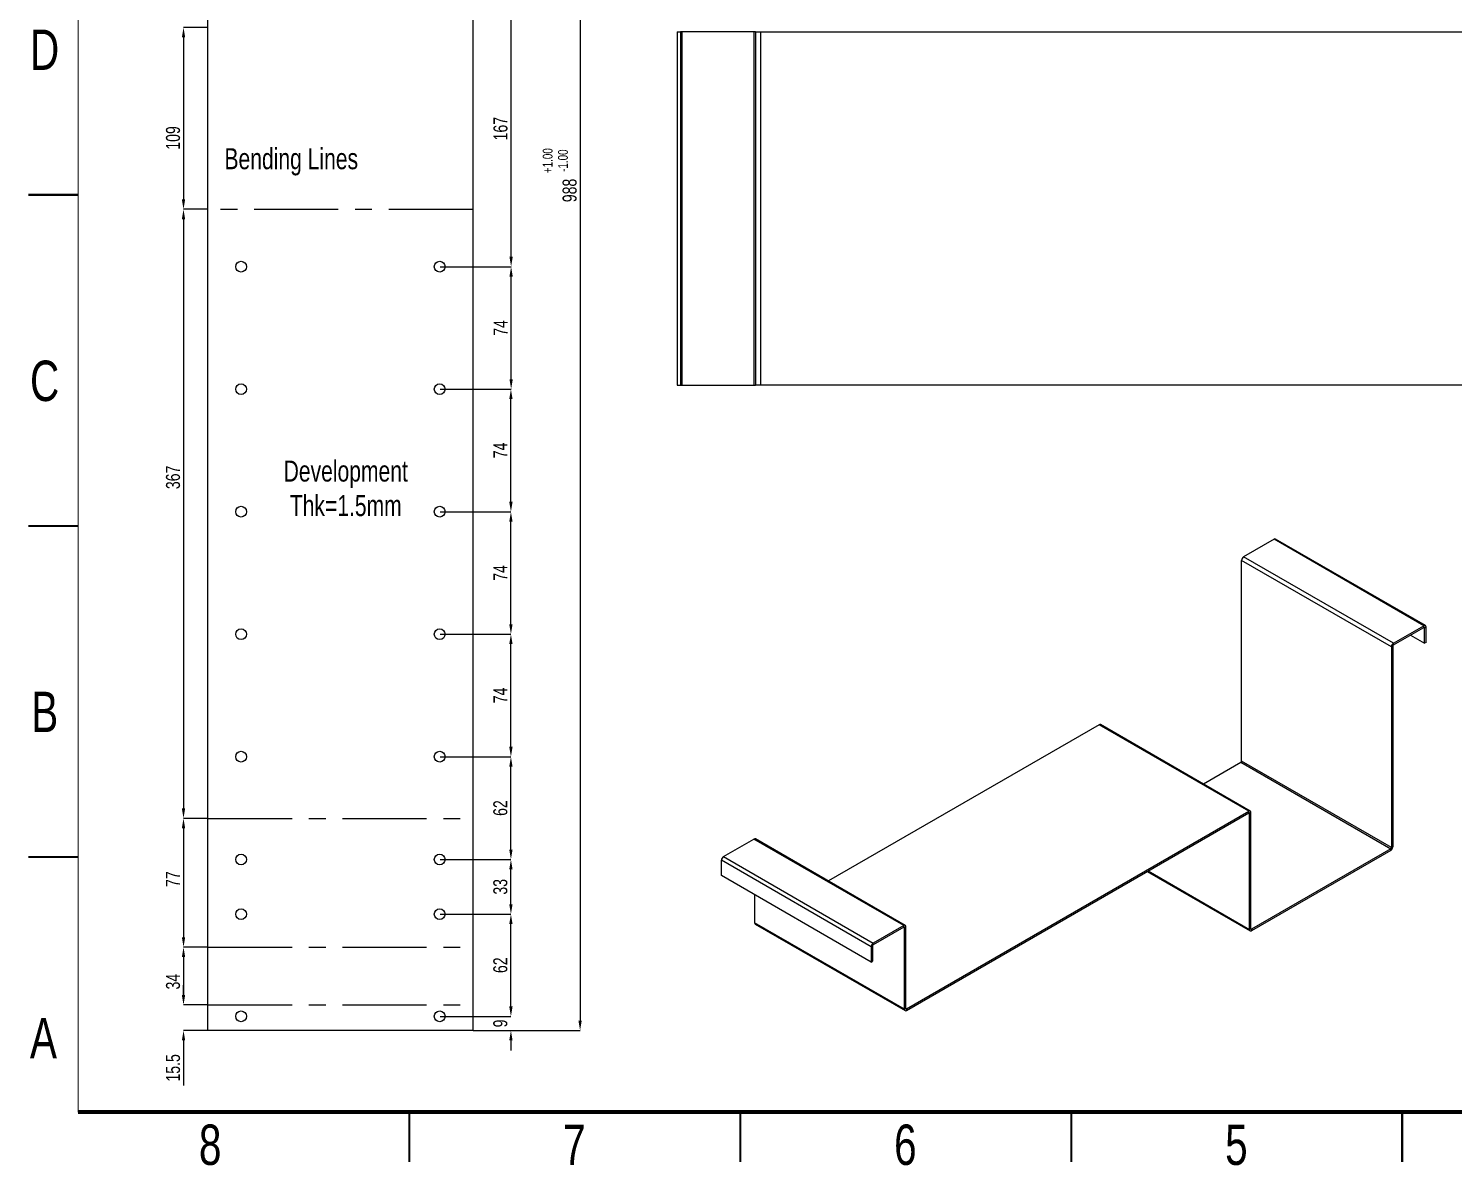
# Model space of a CAD drawing. Header units: millimetres. Extents: x 1147 to 1562, y 454 to 747.
# Drawn here: x 1146.9 to 1362.1, y 453.8 to 625.5 of the extents above; entities that cross this region are included whole.
import ezdxf

# ---------------------------------------------------------------- set-up
doc = ezdxf.new("R2010")
doc.units = ezdxf.units.MM
doc.linetypes.add('CENTERX2', pattern=[20.32, 12.7, -2.54, 2.54, -2.54])
doc.styles.add('SLDTEXTSTYLE0', font='TXT', dxfattribs={"width": 0.75})
doc.dimstyles.new('SLDDIMSTYLE32', dxfattribs={"dimtxt": 2.116667, "dimasz": 1.5, "dimexe": 0, "dimexo": 0.0625, "dimgap": 0.529167, "dimtad": 1, "dimdec": 0, "dimlfac": 4, "dimrnd": 1e-09, "dimzin": 12, "dimdsep": 46, "dimtxsty": 'SLDTEXTSTYLE0', "dimsah": 1, "dimcen": 0.09, "dimadec": 0, "dimazin": 3, "dimtfac": 1, "dimtdec": 0, "dimtofl": 0, "dimtmove": 0, "dimatfit": 3, "dimfxl": 1, "dimfrac": 2, "dimtolj": 1, "dimtzin": 12, "dimarcsym": 0})
doc.dimstyles.new('SLDDIMSTYLE33', dxfattribs={"dimtxt": 2.116667, "dimasz": 1.5, "dimexe": 0, "dimexo": 0.0625, "dimgap": 0.529167, "dimtad": 1, "dimdec": 0, "dimlfac": 4, "dimrnd": 1e-09, "dimzin": 12, "dimdsep": 46, "dimtxsty": 'SLDTEXTSTYLE0', "dimsah": 1, "dimcen": 0.09, "dimadec": 0, "dimazin": 3, "dimtfac": 1, "dimtdec": 0, "dimtmove": 0, "dimatfit": 0, "dimfxl": 1, "dimfrac": 2, "dimtolj": 1, "dimtzin": 12, "dimarcsym": 0})

# ---------------------------------------------------------------- blocks, each defined once
blk = doc.blocks.new('*D41')
at = {"color": 0, "linetype": 'Continuous', "lineweight": -2, "transparency": 16777216}
for p, q in [((1173.96, 625.65), (1170.33, 625.65)), ((1170.33, 624.15), (1170.33, 599.69)), ((1173.96, 598.19), (1170.33, 598.19))]:
    blk.add_line(p, q, dxfattribs=at)
at = {"color": 0, "linetype": 'Continuous', "transparency": 16777216}
for points in [[(1170.08, 624.15), (1170.58, 624.15), (1170.33, 625.65)], [(1170.08, 599.69), (1170.58, 599.69), (1170.33, 598.19)]]:
    blk.add_solid(points, dxfattribs=at)
at = {"layer": 'Defpoints', "color": 0, "linetype": 'Continuous', "transparency": 16777216}
for p in [(1174.02, 625.65), (1170.33, 598.19), (1174.02, 598.19)]:
    blk.add_point(p, dxfattribs=at)
at = {"color": 0, "linetype": 'Continuous', "lineweight": 18, "transparency": 16777216, "insert": (1167.68, 608.97), "char_height": 2.117, "attachment_point": 2, "rotation": 90, "style": 'SLDTEXTSTYLE0'}
blk.add_mtext('\\A1;109', dxfattribs=at)
blk = doc.blocks.new('*D42')
at = {"color": 0, "linetype": 'Continuous', "lineweight": -2, "transparency": 16777216}
for p, q in [((1173.96, 598.19), (1170.33, 598.19)), ((1170.33, 596.69), (1170.33, 507.72)), ((1173.96, 506.22), (1170.33, 506.22))]:
    blk.add_line(p, q, dxfattribs=at)
at = {"color": 0, "linetype": 'Continuous', "transparency": 16777216}
for points in [[(1170.08, 596.69), (1170.58, 596.69), (1170.33, 598.19)], [(1170.08, 507.72), (1170.58, 507.72), (1170.33, 506.22)]]:
    blk.add_solid(points, dxfattribs=at)
at = {"layer": 'Defpoints', "color": 0, "linetype": 'Continuous', "transparency": 16777216}
for p in [(1174.02, 598.19), (1170.33, 506.22), (1174.02, 506.22)]:
    blk.add_point(p, dxfattribs=at)
at = {"color": 0, "linetype": 'Continuous', "lineweight": 18, "transparency": 16777216, "insert": (1167.68, 557.71), "char_height": 2.117, "attachment_point": 2, "rotation": 90, "style": 'SLDTEXTSTYLE0'}
blk.add_mtext('\\A1;367', dxfattribs=at)
blk = doc.blocks.new('*D43')
at = {"color": 0, "linetype": 'Continuous', "lineweight": -2, "transparency": 16777216}
for p, q in [((1173.96, 506.22), (1170.33, 506.22)), ((1170.33, 504.72), (1170.33, 488.26)), ((1173.96, 486.76), (1170.33, 486.76))]:
    blk.add_line(p, q, dxfattribs=at)
at = {"color": 0, "linetype": 'Continuous', "transparency": 16777216}
for points in [[(1170.08, 504.72), (1170.58, 504.72), (1170.33, 506.22)], [(1170.08, 488.26), (1170.58, 488.26), (1170.33, 486.76)]]:
    blk.add_solid(points, dxfattribs=at)
at = {"layer": 'Defpoints', "color": 0, "linetype": 'Continuous', "transparency": 16777216}
for p in [(1174.02, 506.22), (1170.33, 486.76), (1174.02, 486.76)]:
    blk.add_point(p, dxfattribs=at)
at = {"color": 0, "linetype": 'Continuous', "lineweight": 18, "transparency": 16777216, "insert": (1167.68, 497.03), "char_height": 2.117, "attachment_point": 2, "rotation": 90, "style": 'SLDTEXTSTYLE0'}
blk.add_mtext('\\A1;77', dxfattribs=at)
blk = doc.blocks.new('*D44')
at = {"color": 0, "linetype": 'Continuous', "lineweight": -2, "transparency": 16777216}
for p, q in [((1173.96, 486.76), (1170.33, 486.76)), ((1170.33, 485.26), (1170.33, 479.54)), ((1173.96, 478.04), (1170.33, 478.04))]:
    blk.add_line(p, q, dxfattribs=at)
at = {"color": 0, "linetype": 'Continuous', "transparency": 16777216}
for points in [[(1170.08, 485.26), (1170.58, 485.26), (1170.33, 486.76)], [(1170.08, 479.54), (1170.58, 479.54), (1170.33, 478.04)]]:
    blk.add_solid(points, dxfattribs=at)
at = {"layer": 'Defpoints', "color": 0, "linetype": 'Continuous', "transparency": 16777216}
for p in [(1174.02, 486.76), (1170.33, 478.04), (1174.02, 478.04)]:
    blk.add_point(p, dxfattribs=at)
at = {"color": 0, "linetype": 'Continuous', "lineweight": 18, "transparency": 16777216, "insert": (1167.68, 481.56), "char_height": 2.117, "attachment_point": 2, "rotation": 90, "style": 'SLDTEXTSTYLE0'}
blk.add_mtext('\\A1;34', dxfattribs=at)
blk = doc.blocks.new('*D45')
at = {"color": 0, "linetype": 'Continuous', "lineweight": -2, "transparency": 16777216}
for p, q in [((1170.33, 479.54), (1170.33, 481.04)), ((1173.96, 478.04), (1170.33, 478.04)), ((1173.96, 474.18), (1170.33, 474.18)), ((1170.33, 472.68), (1170.33, 465.89))]:
    blk.add_line(p, q, dxfattribs=at)
at = {"color": 0, "linetype": 'Continuous', "transparency": 16777216}
for points in [[(1170.08, 479.54), (1170.58, 479.54), (1170.33, 478.04)], [(1170.08, 472.68), (1170.58, 472.68), (1170.33, 474.18)]]:
    blk.add_solid(points, dxfattribs=at)
at = {"layer": 'Defpoints', "color": 0, "linetype": 'Continuous', "transparency": 16777216}
for p in [(1174.02, 478.04), (1170.33, 474.18), (1174.02, 474.18)]:
    blk.add_point(p, dxfattribs=at)
at = {"color": 0, "linetype": 'Continuous', "lineweight": 18, "transparency": 16777216, "insert": (1167.68, 468.54), "char_height": 2.117, "attachment_point": 2, "rotation": 90, "style": 'SLDTEXTSTYLE0'}
blk.add_mtext('\\A1;15.5', dxfattribs=at)
blk = doc.blocks.new('*D46')
at = {"color": 0, "linetype": 'Continuous', "lineweight": -2, "transparency": 16777216}
for p, q in [((1214.08, 722.91), (1230.23, 722.91)), ((1230.23, 721.41), (1230.23, 475.68)), ((1214.08, 474.18), (1230.23, 474.18))]:
    blk.add_line(p, q, dxfattribs=at)
at = {"color": 0, "linetype": 'Continuous', "transparency": 16777216}
for points in [[(1229.98, 721.41), (1230.48, 721.41), (1230.23, 722.91)], [(1229.98, 475.68), (1230.48, 475.68), (1230.23, 474.18)]]:
    blk.add_solid(points, dxfattribs=at)
at = {"layer": 'Defpoints', "color": 0, "linetype": 'Continuous', "transparency": 16777216}
for p in [(1214.02, 722.91), (1214.02, 474.18), (1230.23, 474.18)]:
    blk.add_point(p, dxfattribs=at)
at = {"color": 0, "linetype": 'Continuous', "lineweight": 18, "transparency": 16777216, "insert": (1227.58, 601.04), "char_height": 2.117, "attachment_point": 2, "rotation": 90, "style": 'SLDTEXTSTYLE0'}
blk.add_mtext('\\A1;988', dxfattribs=at)
blk = doc.blocks.new('*D50')
at = {"color": 0, "linetype": 'Continuous', "lineweight": -2, "transparency": 16777216}
for p, q in [((1219.78, 477.82), (1219.78, 479.32)), ((1209.08, 476.32), (1219.78, 476.32)), ((1214.08, 474.18), (1219.78, 474.18)), ((1219.78, 472.68), (1219.78, 471.18))]:
    blk.add_line(p, q, dxfattribs=at)
at = {"color": 0, "linetype": 'Continuous', "transparency": 16777216}
for points in [[(1219.53, 477.82), (1220.03, 477.82), (1219.78, 476.32)], [(1219.53, 472.68), (1220.03, 472.68), (1219.78, 474.18)]]:
    blk.add_solid(points, dxfattribs=at)
at = {"layer": 'Defpoints', "color": 0, "linetype": 'Continuous', "transparency": 16777216}
for p in [(1209.02, 476.32), (1214.02, 474.18), (1219.78, 474.18)]:
    blk.add_point(p, dxfattribs=at)
at = {"color": 0, "linetype": 'Continuous', "lineweight": 18, "transparency": 16777216, "insert": (1218.19, 475.25), "char_height": 2.117, "attachment_point": 5, "rotation": 90, "style": 'SLDTEXTSTYLE0'}
blk.add_mtext('\\A1;9', dxfattribs=at)
blk = doc.blocks.new('*D51')
at = {"color": 0, "linetype": 'Continuous', "lineweight": -2, "transparency": 16777216}
for p, q in [((1209.08, 491.75), (1219.78, 491.75)), ((1219.78, 477.82), (1219.78, 490.25)), ((1209.08, 476.32), (1219.78, 476.32))]:
    blk.add_line(p, q, dxfattribs=at)
at = {"color": 0, "linetype": 'Continuous', "transparency": 16777216}
for points in [[(1219.53, 490.25), (1220.03, 490.25), (1219.78, 491.75)], [(1219.53, 477.82), (1220.03, 477.82), (1219.78, 476.32)]]:
    blk.add_solid(points, dxfattribs=at)
at = {"layer": 'Defpoints', "color": 0, "linetype": 'Continuous', "transparency": 16777216}
for p in [(1209.02, 491.75), (1219.78, 491.75), (1209.02, 476.32)]:
    blk.add_point(p, dxfattribs=at)
at = {"color": 0, "linetype": 'Continuous', "lineweight": 18, "transparency": 16777216, "insert": (1218.19, 484.04), "char_height": 2.117, "attachment_point": 5, "rotation": 90, "style": 'SLDTEXTSTYLE0'}
blk.add_mtext('\\A1;62', dxfattribs=at)
blk = doc.blocks.new('*D52')
at = {"color": 0, "linetype": 'Continuous', "lineweight": -2, "transparency": 16777216}
for p, q in [((1209.08, 500), (1219.78, 500)), ((1219.78, 493.25), (1219.78, 498.5)), ((1209.08, 491.75), (1219.78, 491.75))]:
    blk.add_line(p, q, dxfattribs=at)
at = {"color": 0, "linetype": 'Continuous', "transparency": 16777216}
for points in [[(1219.53, 498.5), (1220.03, 498.5), (1219.78, 500)], [(1219.53, 493.25), (1220.03, 493.25), (1219.78, 491.75)]]:
    blk.add_solid(points, dxfattribs=at)
at = {"layer": 'Defpoints', "color": 0, "linetype": 'Continuous', "transparency": 16777216}
for p in [(1209.02, 500), (1219.78, 500), (1209.02, 491.75)]:
    blk.add_point(p, dxfattribs=at)
at = {"color": 0, "linetype": 'Continuous', "lineweight": 18, "transparency": 16777216, "insert": (1218.19, 495.88), "char_height": 2.117, "attachment_point": 5, "rotation": 90, "style": 'SLDTEXTSTYLE0'}
blk.add_mtext('\\A1;33', dxfattribs=at)
blk = doc.blocks.new('*D53')
at = {"color": 0, "linetype": 'Continuous', "lineweight": -2, "transparency": 16777216}
for p, q in [((1209.08, 515.53), (1219.78, 515.53)), ((1219.78, 501.5), (1219.78, 514.03)), ((1209.08, 500), (1219.78, 500))]:
    blk.add_line(p, q, dxfattribs=at)
at = {"color": 0, "linetype": 'Continuous', "transparency": 16777216}
for points in [[(1219.53, 514.03), (1220.03, 514.03), (1219.78, 515.53)], [(1219.53, 501.5), (1220.03, 501.5), (1219.78, 500)]]:
    blk.add_solid(points, dxfattribs=at)
at = {"layer": 'Defpoints', "color": 0, "linetype": 'Continuous', "transparency": 16777216}
for p in [(1209.02, 515.53), (1219.78, 515.53), (1209.02, 500)]:
    blk.add_point(p, dxfattribs=at)
at = {"color": 0, "linetype": 'Continuous', "lineweight": 18, "transparency": 16777216, "insert": (1218.19, 507.77), "char_height": 2.117, "attachment_point": 5, "rotation": 90, "style": 'SLDTEXTSTYLE0'}
blk.add_mtext('\\A1;62', dxfattribs=at)
blk = doc.blocks.new('*D54')
at = {"color": 0, "linetype": 'Continuous', "lineweight": -2, "transparency": 16777216}
for p, q in [((1209.08, 534.03), (1219.78, 534.03)), ((1219.78, 517.03), (1219.78, 532.53)), ((1209.08, 515.53), (1219.78, 515.53))]:
    blk.add_line(p, q, dxfattribs=at)
at = {"color": 0, "linetype": 'Continuous', "transparency": 16777216}
for points in [[(1219.53, 532.53), (1220.03, 532.53), (1219.78, 534.03)], [(1219.53, 517.03), (1220.03, 517.03), (1219.78, 515.53)]]:
    blk.add_solid(points, dxfattribs=at)
at = {"layer": 'Defpoints', "color": 0, "linetype": 'Continuous', "transparency": 16777216}
for p in [(1209.02, 534.03), (1219.78, 534.03), (1209.02, 515.53)]:
    blk.add_point(p, dxfattribs=at)
at = {"color": 0, "linetype": 'Continuous', "lineweight": 18, "transparency": 16777216, "insert": (1218.19, 524.78), "char_height": 2.117, "attachment_point": 5, "rotation": 90, "style": 'SLDTEXTSTYLE0'}
blk.add_mtext('\\A1;74', dxfattribs=at)
blk = doc.blocks.new('*D55')
at = {"color": 0, "linetype": 'Continuous', "lineweight": -2, "transparency": 16777216}
for p, q in [((1209.08, 552.53), (1219.78, 552.53)), ((1219.78, 535.53), (1219.78, 551.03)), ((1209.08, 534.03), (1219.78, 534.03))]:
    blk.add_line(p, q, dxfattribs=at)
at = {"color": 0, "linetype": 'Continuous', "transparency": 16777216}
for points in [[(1219.53, 551.03), (1220.03, 551.03), (1219.78, 552.53)], [(1219.53, 535.53), (1220.03, 535.53), (1219.78, 534.03)]]:
    blk.add_solid(points, dxfattribs=at)
at = {"layer": 'Defpoints', "color": 0, "linetype": 'Continuous', "transparency": 16777216}
for p in [(1209.02, 552.53), (1219.78, 552.53), (1209.02, 534.03)]:
    blk.add_point(p, dxfattribs=at)
at = {"color": 0, "linetype": 'Continuous', "lineweight": 18, "transparency": 16777216, "insert": (1218.19, 543.28), "char_height": 2.117, "attachment_point": 5, "rotation": 90, "style": 'SLDTEXTSTYLE0'}
blk.add_mtext('\\A1;74', dxfattribs=at)
blk = doc.blocks.new('*D56')
at = {"color": 0, "linetype": 'Continuous', "lineweight": -2, "transparency": 16777216}
for p, q in [((1209.08, 571.03), (1219.78, 571.03)), ((1219.78, 554.03), (1219.78, 569.53)), ((1209.08, 552.53), (1219.78, 552.53))]:
    blk.add_line(p, q, dxfattribs=at)
at = {"color": 0, "linetype": 'Continuous', "transparency": 16777216}
for points in [[(1219.53, 569.53), (1220.03, 569.53), (1219.78, 571.03)], [(1219.53, 554.03), (1220.03, 554.03), (1219.78, 552.53)]]:
    blk.add_solid(points, dxfattribs=at)
at = {"layer": 'Defpoints', "color": 0, "linetype": 'Continuous', "transparency": 16777216}
for p in [(1209.02, 571.03), (1219.78, 571.03), (1209.02, 552.53)]:
    blk.add_point(p, dxfattribs=at)
at = {"color": 0, "linetype": 'Continuous', "lineweight": 18, "transparency": 16777216, "insert": (1218.19, 561.78), "char_height": 2.117, "attachment_point": 5, "rotation": 90, "style": 'SLDTEXTSTYLE0'}
blk.add_mtext('\\A1;74', dxfattribs=at)
blk = doc.blocks.new('*D57')
at = {"color": 0, "linetype": 'Continuous', "lineweight": -2, "transparency": 16777216}
for p, q in [((1209.08, 589.53), (1219.81, 589.53)), ((1219.81, 572.53), (1219.81, 588.03)), ((1209.08, 571.03), (1219.81, 571.03))]:
    blk.add_line(p, q, dxfattribs=at)
at = {"color": 0, "linetype": 'Continuous', "transparency": 16777216}
for points in [[(1219.56, 588.03), (1220.06, 588.03), (1219.81, 589.53)], [(1219.56, 572.53), (1220.06, 572.53), (1219.81, 571.03)]]:
    blk.add_solid(points, dxfattribs=at)
at = {"layer": 'Defpoints', "color": 0, "linetype": 'Continuous', "transparency": 16777216}
for p in [(1209.02, 589.53), (1219.81, 589.53), (1209.02, 571.03)]:
    blk.add_point(p, dxfattribs=at)
at = {"color": 0, "linetype": 'Continuous', "lineweight": 18, "transparency": 16777216, "insert": (1218.22, 580.28), "char_height": 2.117, "attachment_point": 5, "rotation": 90, "style": 'SLDTEXTSTYLE0'}
blk.add_mtext('\\A1;74', dxfattribs=at)
blk = doc.blocks.new('*D58')
at = {"color": 0, "linetype": 'Continuous', "lineweight": -2, "transparency": 16777216}
for p, q in [((1209.08, 631.21), (1219.81, 631.21)), ((1219.81, 591.03), (1219.81, 629.71)), ((1209.08, 589.53), (1219.81, 589.53))]:
    blk.add_line(p, q, dxfattribs=at)
at = {"color": 0, "linetype": 'Continuous', "transparency": 16777216}
for points in [[(1219.56, 629.71), (1220.06, 629.71), (1219.81, 631.21)], [(1219.56, 591.03), (1220.06, 591.03), (1219.81, 589.53)]]:
    blk.add_solid(points, dxfattribs=at)
at = {"layer": 'Defpoints', "color": 0, "linetype": 'Continuous', "transparency": 16777216}
for p in [(1209.02, 631.21), (1219.81, 631.21), (1209.02, 589.53)]:
    blk.add_point(p, dxfattribs=at)
at = {"color": 0, "linetype": 'Continuous', "lineweight": 18, "transparency": 16777216, "insert": (1218.22, 610.37), "char_height": 2.117, "attachment_point": 5, "rotation": 90, "style": 'SLDTEXTSTYLE0'}
blk.add_mtext('\\A1;167', dxfattribs=at)

msp = doc.modelspace()

# ---------------------------------------------------------------- linework, layer by layer
at = {"color": 7, "linetype": 'Continuous', "lineweight": 18}
msp.add_line((1154.41650113, 461.86585581), (1154.41650113, 738.86585581), dxfattribs=at)
at = {"color": 7, "linetype": 'Continuous', "lineweight": 25}
for p, q in [((1174.02050025, 474.18300516), (1174.02050025, 722.90689207)), ((1214.02049936, 722.90689207), (1214.02049936, 474.18300516)), ((1244.87795381, 624.99272259), (1244.87795381, 571.65939045)), ((1244.87795381, 624.99272259), (1245.37795731, 624.99272259)), ((1245.37795731, 624.99272259), (1245.37795731, 571.65939045)), ((1245.62348871, 624.99272259), (1245.37795731, 624.99272259)), ((1245.62348871, 571.65939045), (1245.62348871, 624.99272259)), ((1256.46575737, 624.99272259), (1245.62348871, 624.99272259)), ((1256.46575737, 624.99272259), (1256.46575737, 571.65939045)), ((1256.71128877, 624.99272259), (1256.46575737, 624.99272259)), ((1256.71128877, 624.99272259), (1256.71128877, 571.65939045)), ((1256.71128877, 624.99272259), (1257.45682367, 624.99272259)), ((1257.45682367, 624.99272259), (1257.45682367, 571.65939045)), ((1257.45682367, 624.99272259), (1379.2990888, 624.99272259)), ((1244.87795381, 571.65939045), (1245.37795731, 571.65939045)), ((1245.37795731, 571.65939045), (1245.62348871, 571.65939045)), ((1245.62348871, 571.65939045), (1256.46575737, 571.65939045)), ((1256.46575737, 571.65939045), (1256.71128877, 571.65939045)), ((1257.45682367, 571.65939045), (1256.71128877, 571.65939045)), ((1379.2990888, 571.65939045), (1257.45682367, 571.65939045)), ((1335.05044461, 548.37068198), (1330.4504617, 545.71516837)), ((1357.6778611, 535.30815248), (1335.05044461, 548.37068198)), ((1357.90150071, 535.33029686), (1335.27408422, 548.39282636)), ((1352.76157452, 532.10478485), (1330.13415803, 545.16731435)), ((1330.13415803, 514.86927427), (1330.13415803, 545.16731435)), ((1353.07787819, 532.65263887), (1330.4504617, 545.71516837)), ((1353.07787819, 532.65263887), (1357.6778611, 535.30815248)), ((1353.07787819, 532.40767613), (1357.6778611, 535.06318974)), ((1355.66036628, 533.89851509), (1357.78203125, 532.67370397)), ((1357.67784319, 535.06317932), (1357.78203125, 535.00303283)), ((1357.6778611, 535.06318974), (1357.6778611, 535.30815248)), ((1357.78203125, 535.00303283), (1357.99416477, 535.1254949)), ((1357.78203125, 532.67370397), (1357.78203125, 535.00303283)), ((1357.99416477, 532.79616604), (1357.99416477, 535.1254949)), ((1352.97370383, 532.22724449), (1352.76157452, 532.10478485)), ((1352.76157452, 532.10478485), (1352.76157452, 501.80674478)), ((1352.97370383, 532.22724449), (1352.97370383, 501.92920442)), ((1353.07787819, 532.40767613), (1353.07787819, 532.65263887)), ((1357.99416477, 532.79616604), (1357.78203125, 532.67370397)), ((1308.60465009, 520.36581284), (1267.72526373, 496.76664542)), ((1331.23206658, 507.30328334), (1308.60465009, 520.36581284)), ((1331.45570829, 507.32542922), (1308.8282918, 520.38795872)), ((1324.36525335, 511.41866343), (1330.02998788, 514.68884506)), ((1330.02998788, 514.68884506), (1352.65740437, 501.62631557)), ((1352.76157452, 501.80674478), (1330.13415803, 514.86927427)), ((1279.53877143, 477.46137926), (1331.23206658, 507.30328334)), ((1279.53877143, 477.21641701), (1331.23206658, 507.05832109)), ((1331.23205077, 507.05831215), (1331.33623884, 506.99816566)), ((1331.23206658, 507.05832109), (1331.23206658, 507.30328334)), ((1331.33623884, 506.99816566), (1331.54837025, 507.12062652)), ((1331.33623884, 489.43816176), (1331.33623884, 506.99816566)), ((1331.54837025, 489.56062261), (1331.54837025, 507.12062652)), ((1251.8908961, 500.44535073), (1256.49088112, 503.10086556)), ((1279.11829761, 490.03833606), (1256.49088112, 503.10086556)), ((1279.34193933, 490.06048166), (1256.71452284, 503.12301115)), ((1352.65740437, 501.62631557), (1331.6525404, 489.5004657)), ((1352.65740437, 501.62631557), (1352.65740437, 501.38135283)), ((1352.76157452, 501.80674478), (1352.97370383, 501.92920442)), ((1274.20200893, 486.83496721), (1251.57459243, 499.89749671)), ((1251.57459243, 497.56816724), (1251.57459243, 499.89749671)), ((1251.8908961, 500.44535073), (1274.5183126, 487.38282123)), ((1352.65740437, 501.38135283), (1331.6525404, 489.25550296)), ((1274.20200893, 484.50563774), (1251.57459243, 497.56816724)), ((1315.89193897, 498.20265328), (1331.42889868, 489.23335736)), ((1316.02299355, 498.27831009), (1331.33623884, 489.43816176)), ((1256.59505127, 494.66991915), (1256.59505127, 490.46160333)), ((1279.22246776, 477.39907383), (1256.59505127, 490.46160333)), ((1256.68771323, 490.25680063), (1279.31512972, 477.19427113)), ((1279.11829761, 490.03833606), (1274.5183126, 487.38282123)), ((1279.11829761, 489.79337332), (1274.5183126, 487.13785849)), ((1279.1182797, 489.7933629), (1279.22246776, 489.73321641)), ((1279.11829761, 489.79337332), (1279.11829761, 490.03833606)), ((1279.22246776, 489.73321641), (1279.43459917, 489.85567726)), ((1279.22246776, 477.39907383), (1279.22246776, 489.73321641)), ((1279.43459917, 477.52153469), (1279.43459917, 489.85567726)), ((1331.54837025, 489.56062261), (1331.33623884, 489.43816176)), ((1331.6525404, 489.5004657), (1331.54836919, 489.56060245)), ((1331.6525404, 489.5004657), (1331.6525404, 489.25550296)), ((1274.41414244, 486.95742928), (1274.20200893, 486.83496721)), ((1274.20200893, 486.83496721), (1274.20200893, 484.50563774)), ((1274.41414244, 486.95742928), (1274.41414244, 484.62809981)), ((1274.5183126, 487.13785849), (1274.5183126, 487.38282123)), ((1274.20200893, 484.50563774), (1274.41414244, 484.62809981)), ((1279.43459917, 477.52153469), (1279.22246776, 477.39907383)), ((1279.53877143, 477.46137926), (1279.43460023, 477.52151601)), ((1279.53877143, 477.46137926), (1279.53877143, 477.21641701)), ((1214.02049936, 474.18300516), (1174.02050025, 474.18300516))]:
    msp.add_line(p, q, dxfattribs=at)
at = {"color": 7, "linetype": 'Continuous', "lineweight": 35}
for p, q in [((1146.91650113, 600.36585581), (1154.41650113, 600.36585581)), ((1154.41650113, 600.36585581), (1146.91650113, 600.36585581)), ((1154.41650113, 550.36585581), (1146.91650113, 550.36585581)), ((1154.41650113, 500.36585581), (1146.91650113, 500.36585581)), ((1204.41650113, 461.86585581), (1204.41650113, 454.36585581)), ((1254.41650113, 461.86585581), (1254.41650113, 454.36585581)), ((1304.41650113, 461.86585581), (1304.41650113, 454.36585581)), ((1354.41650113, 454.36585581), (1354.41650113, 461.86585581)), ((1354.41650113, 461.86585581), (1354.41650113, 454.36585581))]:
    msp.add_line(p, q, dxfattribs=at)
at = {"color": 7, "linetype": 'CENTERX2'}
for p, q in [((1214.02049981, 598.18720767), (1174.02049981, 598.18720767)), ((1174.02049981, 506.22172121), (1214.02049981, 506.22172121)), ((1174.02049981, 486.75623476), (1214.02049981, 486.75623476)), ((1174.02049981, 478.0407483), (1214.02049981, 478.0407483))]:
    msp.add_line(p, q, dxfattribs=at)
at = {"color": 7, "linetype": 'Continuous', "lineweight": 70}
msp.add_line((1554.41650113, 461.86585581), (1154.41650113, 461.86585581), dxfattribs=at)
for centre in [(1179.02050025, 589.52939207), (1209.02049936, 589.52939207), (1179.02050025, 571.02939207), (1209.02049936, 571.02939207), (1179.02050025, 552.52939207), (1209.02049936, 552.52939207), (1179.02050025, 534.02939207), (1209.02049936, 534.02939207), (1179.02050025, 515.52939207), (1209.02049936, 515.52939207), (1179.02050025, 500.00189207), (1209.02049936, 500.00189207), (1179.02050025, 491.75189207), (1209.02049936, 491.75189207), (1179.02050025, 476.32439207), (1209.02049936, 476.32439207)]:
    msp.add_circle(centre, 0.8125)
at = {"color": 7, "linetype": 'Continuous', "lineweight": 25}
for centre, radius, start, end in [((1335.18147113, 548.18778249), 0.22498927, 65.692518816, 125.6172583981), ((1330.82088189, 545.13607016), 0.68743425, 122.6050155073, 177.3949843471), ((1357.80133526, 535.15677321), 0.19534982, 350.7864675871, 129.2027806582), ((1357.71852636, 535.01333626), 0.06433531, 350.7842793767, 129.2039651328), ((1353.44829838, 532.07354066), 0.68743425, 122.6050155073, 177.3949843471), ((1353.19988296, 532.21694625), 0.22641345, 122.6059504178, 177.3930456124), ((1308.73567886, 520.18291327), 0.22499064, 65.692718904, 125.6177144221), ((1329.90798122, 514.8795709), 0.22641106, 302.6069069482, 357.393427521), ((1331.35554124, 507.15190506), 0.19534936, 350.7863747633, 129.203080087), ((1331.27273206, 507.00846603), 0.06433668, 350.7872428318, 129.2032287052), ((1256.62191029, 502.91795937), 0.22499626, 65.6934757465, 125.6168128787), ((1352.28697766, 501.96044966), 0.68743661, 302.6055356412, 357.394905021), ((1352.53539771, 501.8170414), 0.22641106, 302.6069069482, 357.393427521), ((1252.26133057, 499.86624428), 0.68744889, 122.6056477374, 177.3943521169), ((1256.81072589, 490.43582066), 0.21721024, 173.1829669546, 235.5053032513), ((1279.24177166, 489.88695861), 0.19534834, 350.7854927861, 129.2030943212), ((1279.15896204, 489.74351841), 0.0643359, 350.7856527975, 129.2025917121), ((1331.52906655, 489.40688076), 0.19534848, 170.7856050444, 309.202982063), ((1331.61187597, 489.55032061), 0.0643359, 170.7856527975, 309.2025917121), ((1274.88874706, 486.80371478), 0.68744889, 122.6056477374, 177.3943521169), ((1274.64031098, 486.94713744), 0.22640258, 122.6057938215, 177.3945406477), ((1279.41529677, 477.36779528), 0.19534936, 170.7863737724, 309.203081078), ((1279.49810596, 477.51123432), 0.06433668, 170.7872433339, 309.2032282031)]:
    msp.add_arc(centre, radius, start, end, dxfattribs=at)

# ---------------------------------------------------------------- texts
at = {"color": 7, "linetype": 'Continuous', "lineweight": 0, "char_height": 6.096, "attachment_point": 2, "style": 'SLDTEXTSTYLE0'}
for s, insert in [('D', (1149.34665116, 625.34154622)), ('C', (1149.35300113, 575.34154622)), ('B', (1149.36993436, 525.34154622)), ('A', (1149.17308447, 476.09154622)), ('8', (1174.3551178, 459.97954622)), ('7', (1229.3551178, 459.97954622)), ('6', (1279.3551178, 459.97954622)), ('5', (1329.3551178, 459.97954622))]:
    msp.add_mtext(s, dxfattribs=dict(at, insert=insert))
at = {"color": 7, "linetype": 'Continuous', "lineweight": 18, "insert": (1186.60625985, 607.4219773), "char_height": 3.175, "width": 24.60625, "attachment_point": 2, "style": 'SLDTEXTSTYLE0'}
msp.add_mtext('\\A1;Bending Lines', dxfattribs=at)
at = {"color": 7, "linetype": 'Continuous', "lineweight": 18, "char_height": 1.481666667, "attachment_point": 2, "rotation": 90, "style": 'SLDTEXTSTYLE0'}
for s, insert in [('\\A1;+1.00', (1224.58648451, 605.54042383)), ('\\A1;-1.00', (1226.8999311, 605.54042383))]:
    msp.add_mtext(s, dxfattribs=dict(at, insert=insert))
at = {"color": 7, "linetype": 'Continuous', "lineweight": 18, "char_height": 3.175, "attachment_point": 2, "style": 'SLDTEXTSTYLE0'}
for s, insert in [('\\A1;Development ', (1194.83357584, 560.25459844)), ('\\A1;Thk=1.5mm', (1194.83357584, 555.04186811))]:
    msp.add_mtext(s, dxfattribs=dict(at, insert=insert))

# ---------------------------------------------------------------- dimensions: what is measured, and where the dimension line sits
at = {"color": 7, "linetype": 'Continuous', "lineweight": 18}
for base, p1, p2, text, dimstyle, picture, middle in [((1230.22963123, 474.18300508), (1214.02049981, 722.90689671), (1214.02049981, 474.18300508), '988', 'SLDDIMSTYLE32', '*D46', (1230.22963123, 601.04423076)), ((1170.33044535, 598.18720767), (1174.02049981, 625.65269412), (1174.02049981, 598.18720767), '109', 'SLDDIMSTYLE32', '*D41', (1170.33044535, 608.9729696)), ((1170.33044535, 506.22172121), (1174.02049981, 598.18720767), (1174.02049981, 506.22172121), '367', 'SLDDIMSTYLE32', '*D42', (1170.33044535, 557.71443832)), ((1170.33044535, 486.75623476), (1174.02049981, 506.22172121), (1174.02049981, 486.75623476), '77', 'SLDDIMSTYLE32', '*D43', (1170.33044535, 497.02906484)), ((1170.33044535, 478.0407483), (1174.02049981, 486.75623476), (1174.02049981, 478.0407483), '34', 'SLDDIMSTYLE33', '*D44', (1170.33044535, 481.5636438)), ((1170.33044535, 474.18300508), (1174.02049981, 478.0407483), (1174.02049981, 474.18300508), '15.5', 'SLDDIMSTYLE32', '*D45', (1170.33044535, 468.53717174))]:
    dim = msp.add_linear_dim(base=base, p1=p1, p2=p2, angle=90, text=text, dimstyle=dimstyle, dxfattribs=at)
    dim.commit()
    dim.dimension.update_dxf_attribs({"geometry": picture, "text_midpoint": middle, "dimtype": 160})
for base, p1, p2, picture, middle in [((1219.81029288, 631.20689207), (1209.02049936, 589.52939207), (1209.02049936, 631.20689207), '*D58', (1218.22279288, 610.36814207)), ((1219.81029288, 589.52939207), (1209.02049936, 571.02939207), (1209.02049936, 589.52939207), '*D57', (1218.22279288, 580.27939207)), ((1219.7765091, 571.02939207), (1209.02049936, 552.52939207), (1209.02049936, 571.02939207), '*D56', (1218.1890091, 561.77939207)), ((1219.7765091, 552.52939207), (1209.02049936, 534.02939207), (1209.02049936, 552.52939207), '*D55', (1218.1890091, 543.27939207)), ((1219.7765091, 534.02939207), (1209.02049936, 515.52939207), (1209.02049936, 534.02939207), '*D54', (1218.1890091, 524.77939207)), ((1219.7765091, 515.52939207), (1209.02049936, 500.00189207), (1209.02049936, 515.52939207), '*D53', (1218.1890091, 507.76564207)), ((1219.7765091, 500.00189207), (1209.02049936, 491.75189207), (1209.02049936, 500.00189207), '*D52', (1218.1890091, 495.87689207)), ((1219.7765091, 491.75189207), (1209.02049936, 476.32439207), (1209.02049936, 491.75189207), '*D51', (1218.1890091, 484.03814207)), ((1219.7765091, 474.18300516), (1209.02049936, 476.32439207), (1214.02049936, 474.18300516), '*D50', (1218.1890091, 475.25369861))]:
    dim = msp.add_linear_dim(base=base, p1=p1, p2=p2, angle=90, dimstyle='SLDDIMSTYLE32', dxfattribs=at)
    dim.commit()
    dim.dimension.update_dxf_attribs({"geometry": picture, "text_midpoint": middle})

doc.saveas('drawing.dxf')
